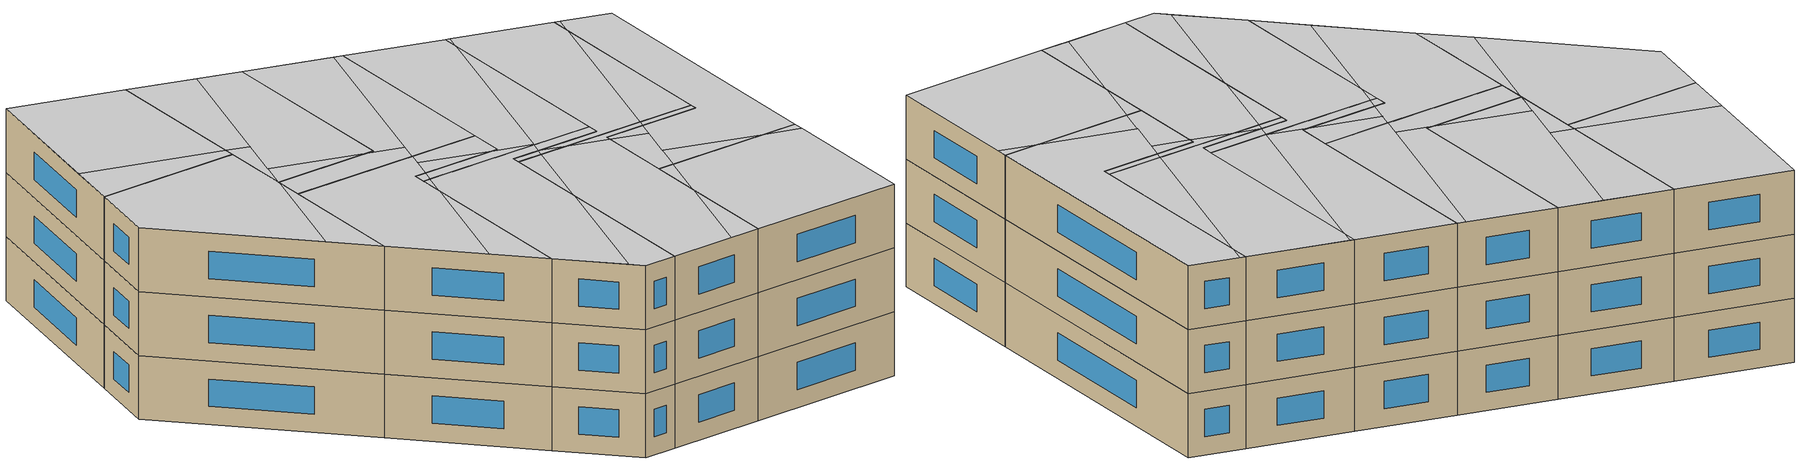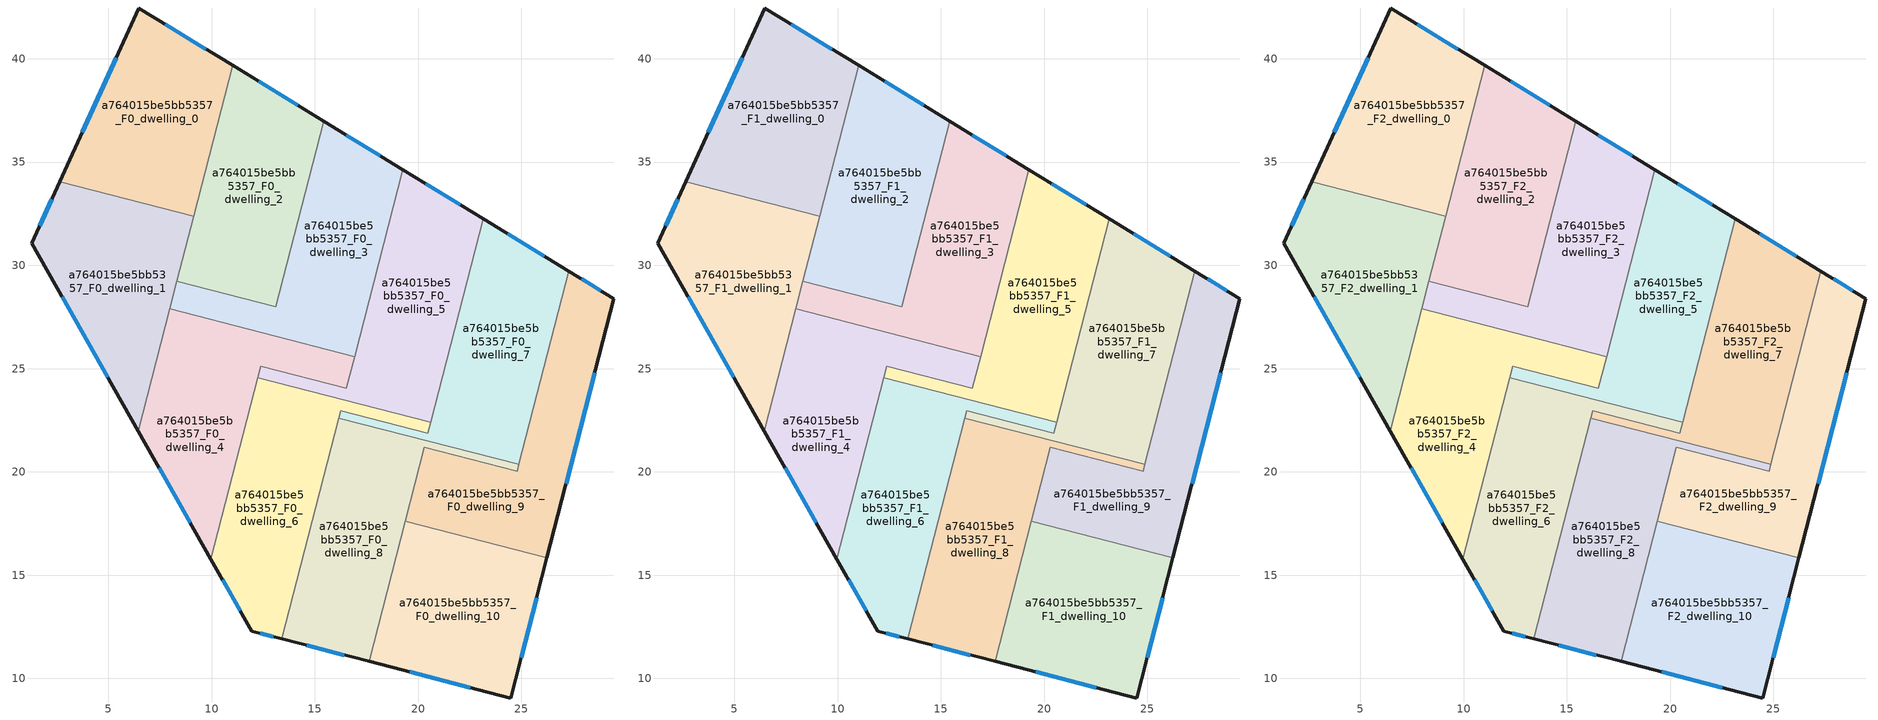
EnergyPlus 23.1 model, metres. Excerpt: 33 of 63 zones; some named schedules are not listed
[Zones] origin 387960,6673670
a764015be5bb5357_F0_dwelling_0
 floor ground (EU_floor_Construction): 11.01,39.68 9.13,32.37 2.64,34.04 6.47,42.46 z0
 wall outside (EU_wall_Construction): 11.01,39.68 6.47,42.46 2.64,34.04 z0:3
 wall to a764015be5bb5357_F0_dwelling_1 (EU_wall_Construction): 2.64,34.04 9.13,32.37 z0:3
 wall to a764015be5bb5357_F0_dwelling_2 (EU_wall_Construction): 9.13,32.37 11.01,39.68 z0:3
 window (EU_Window_Construction): 5.37,40.06 3.73,36.45 / 9.71,40.47 7.77,41.67 z0.86:2.14
a764015be5bb5357_F0_dwelling_1
 floor ground (EU_floor_Construction): 9.13,32.37 6.45,21.98 1.29,31.08 2.64,34.04 z0
 wall outside (EU_wall_Construction): 2.64,34.04 1.29,31.08 6.45,21.98 z0:3
 wall to a764015be5bb5357_F0_dwelling_4 (EU_wall_Construction): 6.45,21.98 7.97,27.89 z0:3
 wall to a764015be5bb5357_F0_dwelling_3 (EU_wall_Construction): 7.97,27.89 8.32,29.22 z0:3
 wall to a764015be5bb5357_F0_dwelling_2 (EU_wall_Construction): 8.32,29.22 9.13,32.37 z0:3
 window (EU_Window_Construction): 2.25,33.2 1.68,31.93 / 2.77,28.48 4.98,24.58 z0.86:2.14
a764015be5bb5357_F0_dwelling_10
 floor ground (EU_floor_Construction): 26.23,15.85 24.48,9.05 17.62,10.82 19.37,17.62 z0
 wall outside (EU_wall_Construction): 17.62,10.82 24.48,9.05 26.23,15.85 z0:3
 wall to a764015be5bb5357_F0_dwelling_9 (EU_wall_Construction): 26.23,15.85 19.37,17.62 z0:3
 wall to a764015be5bb5357_F0_dwelling_8 (EU_wall_Construction): 19.37,17.62 17.62,10.82 z0:3
 window (EU_Window_Construction): 24.98,11 25.73,13.91 / 19.58,10.32 22.52,9.56 z0.86:2.14
a764015be5bb5357_F0_dwelling_2
 floor ground (EU_floor_Construction): 15.43,36.98 13.11,27.99 8.32,29.22 11.01,39.68 z0
 wall outside (EU_wall_Construction): 15.43,36.98 11.01,39.68 z0:3
 wall to a764015be5bb5357_F0_dwelling_3 (EU_wall_Construction): 8.32,29.22 13.11,27.99 15.43,36.98 z0:3
 window (EU_Window_Construction): 14.17,37.75 12.27,38.91 z0.86:2.14
a764015be5bb5357_F0_dwelling_3
 floor ground (EU_floor_Construction): 19.26,34.64 16.92,25.58 7.97,27.89 8.32,29.22 13.11,27.99 15.43,36.98 z0
 wall outside (EU_wall_Construction): 19.26,34.64 15.43,36.98 z0:3
 wall to a764015be5bb5357_F0_dwelling_4 (EU_wall_Construction): 7.97,27.89 16.92,25.58 z0:3
 wall to a764015be5bb5357_F0_dwelling_5 (EU_wall_Construction): 16.92,25.58 19.26,34.64 z0:3
 window (EU_Window_Construction): 18.16,35.31 16.52,36.31 z0.86:2.14
a764015be5bb5357_F0_dwelling_4
 floor ground (EU_floor_Construction): 16.92,25.58 16.52,24.05 12.37,25.12 9.96,15.78 6.45,21.98 7.97,27.89 z0
 wall outside (EU_wall_Construction): 6.45,21.98 9.96,15.78 z0:3
 wall to a764015be5bb5357_F0_dwelling_5 (EU_wall_Construction): 12.23,24.57 12.37,25.12 16.52,24.05 16.92,25.58 z0:3
 wall to a764015be5bb5357_F0_dwelling_6 (EU_wall_Construction): 9.96,15.78 12.23,24.56 z0:3
 window (EU_Window_Construction): 7.45,20.21 8.96,17.55 z0.86:2.14
a764015be5bb5357_F0_dwelling_5
 floor ground (EU_floor_Construction): 23.15,32.26 20.61,22.41 12.23,24.57 12.37,25.12 16.52,24.05 19.26,34.64 z0
 wall outside (EU_wall_Construction): 23.15,32.26 19.26,34.64 z0:3
 wall to a764015be5bb5357_F0_dwelling_6 (EU_wall_Construction): 12.23,24.57 20.61,22.41 z0:3
 wall to a764015be5bb5357_F0_dwelling_7 (EU_wall_Construction): 20.61,22.41 23.15,32.26 z0:3
 window (EU_Window_Construction): 22.03,32.94 20.37,33.96 z0.86:2.14
a764015be5bb5357_F0_dwelling_6
 floor ground (EU_floor_Construction): 20.61,22.41 20.47,21.86 16.24,22.95 16.15,22.61 13.4,11.91 11.94,12.29 9.96,15.78 12.23,24.57 z0
 wall outside (EU_wall_Construction): 9.96,15.78 11.94,12.29 13.4,11.91 z0:3
 wall to a764015be5bb5357_F0_dwelling_7 (EU_wall_Construction): 16.15,22.61 16.24,22.95 20.47,21.86 20.61,22.4 z0:3
 wall to a764015be5bb5357_F0_dwelling_8 (EU_wall_Construction): 13.4,11.91 16.15,22.61 z0:3
 window (EU_Window_Construction): 12.36,12.18 12.98,12.02 / 10.53,14.78 11.38,13.28 z0.86:2.14
a764015be5bb5357_F0_dwelling_7
 floor ground (EU_floor_Construction): 27.29,29.72 24.87,20.36 16.15,22.61 16.24,22.95 20.47,21.86 23.15,32.26 z0
 wall outside (EU_wall_Construction): 27.29,29.72 23.15,32.26 z0:3
 wall to a764015be5bb5357_F0_dwelling_8 (EU_wall_Construction): 16.15,22.61 24.87,20.36 z0:3
 wall to a764015be5bb5357_F0_dwelling_9 (EU_wall_Construction): 24.87,20.36 27.29,29.72 z0:3
 window (EU_Window_Construction): 26.1,30.45 24.33,31.53 z0.86:2.14
a764015be5bb5357_F0_dwelling_8
 floor ground (EU_floor_Construction): 24.87,20.36 24.79,20.04 20.29,21.2 17.62,10.82 13.4,11.91 16.15,22.61 z0
 wall outside (EU_wall_Construction): 13.4,11.91 17.62,10.82 z0:3
 wall to a764015be5bb5357_F0_dwelling_9 (EU_wall_Construction): 19.37,17.62 20.29,21.2 24.79,20.04 24.87,20.36 z0:3
 window (EU_Window_Construction): 14.6,11.6 16.41,11.13 z0.86:2.14
a764015be5bb5357_F0_dwelling_9
 floor ground (EU_floor_Construction): 29.47,28.39 26.23,15.85 19.37,17.62 20.29,21.2 24.79,20.04 27.29,29.72 z0
 wall outside (EU_wall_Construction): 26.23,15.85 29.47,28.39 27.29,29.72 z0:3
 window (EU_Window_Construction): 28.84,28.77 27.91,29.34 / 27.16,19.43 28.54,24.81 z0.86:2.14
a764015be5bb5357_F1_dwelling_0
 floor to a764015be5bb5357_F0_dwelling_0 (EU_floor_Construction): 11.01,39.68 9.13,32.37 2.64,34.04 6.47,42.46 z3
 wall outside (EU_wall_Construction): 11.01,39.68 6.47,42.46 2.64,34.04 z3:6
 wall to a764015be5bb5357_F1_dwelling_1 (EU_wall_Construction): 2.64,34.04 9.13,32.37 z3:6
 wall to a764015be5bb5357_F1_dwelling_2 (EU_wall_Construction): 9.13,32.37 11.01,39.68 z3:6
 window (EU_Window_Construction): 5.37,40.06 3.73,36.45 / 9.71,40.47 7.77,41.67 z3.86:5.14
a764015be5bb5357_F1_dwelling_1
 floor to a764015be5bb5357_F0_dwelling_1 (EU_floor_Construction): 9.13,32.37 6.45,21.98 1.29,31.08 2.64,34.04 z3
 wall outside (EU_wall_Construction): 2.64,34.04 1.29,31.08 6.45,21.98 z3:6
 wall to a764015be5bb5357_F1_dwelling_4 (EU_wall_Construction): 6.45,21.98 7.97,27.89 z3:6
 wall to a764015be5bb5357_F1_dwelling_3 (EU_wall_Construction): 7.97,27.89 8.32,29.22 z3:6
 wall to a764015be5bb5357_F1_dwelling_2 (EU_wall_Construction): 8.32,29.22 9.13,32.37 z3:6
 window (EU_Window_Construction): 2.25,33.2 1.68,31.93 / 2.77,28.48 4.98,24.58 z3.86:5.14
a764015be5bb5357_F1_dwelling_10
 floor to a764015be5bb5357_F0_dwelling_10 (EU_floor_Construction): 26.23,15.85 24.48,9.05 17.62,10.82 19.37,17.62 z3
 wall outside (EU_wall_Construction): 17.62,10.82 24.48,9.05 26.23,15.85 z3:6
 wall to a764015be5bb5357_F1_dwelling_9 (EU_wall_Construction): 26.23,15.85 19.37,17.62 z3:6
 wall to a764015be5bb5357_F1_dwelling_8 (EU_wall_Construction): 19.37,17.62 17.62,10.82 z3:6
 window (EU_Window_Construction): 24.98,11 25.73,13.91 / 19.58,10.32 22.52,9.56 z3.86:5.14
a764015be5bb5357_F1_dwelling_2
 floor to a764015be5bb5357_F0_dwelling_2 (EU_floor_Construction): 15.43,36.98 13.11,27.99 8.32,29.22 11.01,39.68 z3
 wall outside (EU_wall_Construction): 15.43,36.98 11.01,39.68 z3:6
 wall to a764015be5bb5357_F1_dwelling_3 (EU_wall_Construction): 8.32,29.22 13.11,27.99 15.43,36.98 z3:6
 window (EU_Window_Construction): 14.17,37.75 12.27,38.91 z3.86:5.14
a764015be5bb5357_F1_dwelling_3
 floor to a764015be5bb5357_F0_dwelling_3 (EU_floor_Construction): 19.26,34.64 16.92,25.58 7.97,27.89 8.32,29.22 13.11,27.99 15.43,36.98 z3
 wall outside (EU_wall_Construction): 19.26,34.64 15.43,36.98 z3:6
 wall to a764015be5bb5357_F1_dwelling_4 (EU_wall_Construction): 7.97,27.89 16.92,25.58 z3:6
 wall to a764015be5bb5357_F1_dwelling_5 (EU_wall_Construction): 16.92,25.58 19.26,34.64 z3:6
 window (EU_Window_Construction): 18.16,35.31 16.52,36.31 z3.86:5.14
a764015be5bb5357_F1_dwelling_4
 floor to a764015be5bb5357_F0_dwelling_4 (EU_floor_Construction): 16.92,25.58 16.52,24.05 12.37,25.12 9.96,15.78 6.45,21.98 7.97,27.89 z3
 wall outside (EU_wall_Construction): 6.45,21.98 9.96,15.78 z3:6
 wall to a764015be5bb5357_F1_dwelling_5 (EU_wall_Construction): 12.23,24.57 12.37,25.12 16.52,24.05 16.92,25.58 z3:6
 wall to a764015be5bb5357_F1_dwelling_6 (EU_wall_Construction): 9.96,15.78 12.23,24.56 z3:6
 window (EU_Window_Construction): 7.45,20.21 8.96,17.55 z3.86:5.14
a764015be5bb5357_F1_dwelling_5
 floor to a764015be5bb5357_F0_dwelling_5 (EU_floor_Construction): 23.15,32.26 20.61,22.41 12.23,24.57 12.37,25.12 16.52,24.05 19.26,34.64 z3
 wall outside (EU_wall_Construction): 23.15,32.26 19.26,34.64 z3:6
 wall to a764015be5bb5357_F1_dwelling_6 (EU_wall_Construction): 12.23,24.57 20.61,22.41 z3:6
 wall to a764015be5bb5357_F1_dwelling_7 (EU_wall_Construction): 20.61,22.41 23.15,32.26 z3:6
 window (EU_Window_Construction): 22.03,32.94 20.37,33.96 z3.86:5.14
a764015be5bb5357_F1_dwelling_6
 floor to a764015be5bb5357_F0_dwelling_6 (EU_floor_Construction): 20.61,22.41 20.47,21.86 16.24,22.95 16.15,22.61 13.4,11.91 11.94,12.29 9.96,15.78 12.23,24.57 z3
 wall outside (EU_wall_Construction): 9.96,15.78 11.94,12.29 13.4,11.91 z3:6
 wall to a764015be5bb5357_F1_dwelling_7 (EU_wall_Construction): 16.15,22.61 16.24,22.95 20.47,21.86 20.61,22.4 z3:6
 wall to a764015be5bb5357_F1_dwelling_8 (EU_wall_Construction): 13.4,11.91 16.15,22.61 z3:6
 window (EU_Window_Construction): 12.36,12.18 12.98,12.02 / 10.53,14.78 11.38,13.28 z3.86:5.14
a764015be5bb5357_F1_dwelling_7
 floor to a764015be5bb5357_F0_dwelling_7 (EU_floor_Construction): 27.29,29.72 24.87,20.36 16.15,22.61 16.24,22.95 20.47,21.86 23.15,32.26 z3
 wall outside (EU_wall_Construction): 27.29,29.72 23.15,32.26 z3:6
 wall to a764015be5bb5357_F1_dwelling_8 (EU_wall_Construction): 16.15,22.61 24.87,20.36 z3:6
 wall to a764015be5bb5357_F1_dwelling_9 (EU_wall_Construction): 24.87,20.36 27.29,29.72 z3:6
 window (EU_Window_Construction): 26.1,30.45 24.33,31.53 z3.86:5.14
a764015be5bb5357_F1_dwelling_8
 floor to a764015be5bb5357_F0_dwelling_8 (EU_floor_Construction): 24.87,20.36 24.79,20.04 20.29,21.2 17.62,10.82 13.4,11.91 16.15,22.61 z3
 wall outside (EU_wall_Construction): 13.4,11.91 17.62,10.82 z3:6
 wall to a764015be5bb5357_F1_dwelling_9 (EU_wall_Construction): 19.37,17.62 20.29,21.2 24.79,20.04 24.87,20.36 z3:6
 window (EU_Window_Construction): 14.6,11.6 16.41,11.13 z3.86:5.14
a764015be5bb5357_F1_dwelling_9
 floor to a764015be5bb5357_F0_dwelling_9 (EU_floor_Construction): 29.47,28.39 26.23,15.85 19.37,17.62 20.29,21.2 24.79,20.04 27.29,29.72 z3
 wall outside (EU_wall_Construction): 26.23,15.85 29.47,28.39 27.29,29.72 z3:6
 window (EU_Window_Construction): 28.84,28.77 27.91,29.34 / 27.16,19.43 28.54,24.81 z3.86:5.14
a764015be5bb5357_F2_dwelling_0
 floor to a764015be5bb5357_F1_dwelling_0 (EU_floor_Construction): 11.01,39.68 9.13,32.37 2.64,34.04 6.47,42.46 z6
 wall outside (EU_wall_Construction): 11.01,39.68 6.47,42.46 2.64,34.04 z6:9
 wall to a764015be5bb5357_F2_dwelling_1 (EU_wall_Construction): 2.64,34.04 9.13,32.37 z6:9
 wall to a764015be5bb5357_F2_dwelling_2 (EU_wall_Construction): 9.13,32.37 11.01,39.68 z6:9
 window (EU_Window_Construction): 5.37,40.06 3.73,36.45 / 9.71,40.47 7.77,41.67 z6.86:8.14
 ceiling to a764015be5bb5357_F3_dwelling_9 (EU_floor_Construction): 9.24,32.82 11.01,39.68 6.47,42.46 3.64,36.25 z9
 ceiling to a764015be5bb5357_F3_dwelling_8 (EU_floor_Construction): 9.13,32.37 9.24,32.82 3.64,36.25 2.64,34.04 z9
a764015be5bb5357_F2_dwelling_1
 floor to a764015be5bb5357_F1_dwelling_1 (EU_floor_Construction): 9.13,32.37 6.45,21.98 1.29,31.08 2.64,34.04 z6
 wall outside (EU_wall_Construction): 2.64,34.04 1.29,31.08 6.45,21.98 z6:9
 wall to a764015be5bb5357_F2_dwelling_4 (EU_wall_Construction): 6.45,21.98 7.97,27.89 z6:9
 wall to a764015be5bb5357_F2_dwelling_3 (EU_wall_Construction): 7.97,27.89 8.32,29.22 z6:9
 wall to a764015be5bb5357_F2_dwelling_2 (EU_wall_Construction): 8.32,29.22 9.13,32.37 z6:9
 window (EU_Window_Construction): 2.25,33.2 1.68,31.93 / 2.77,28.48 4.98,24.58 z6.86:8.14
 ceiling to a764015be5bb5357_F3_dwelling_8 (EU_floor_Construction): 5.22,24.15 8.31,29.19 9.13,32.37 2.64,34.04 1.29,31.08 z9
 ceiling to a764015be5bb5357_F3_dwelling_6 (EU_floor_Construction): 6.45,21.98 8.31,29.19 5.22,24.15 z9
a764015be5bb5357_F2_dwelling_10
 floor to a764015be5bb5357_F1_dwelling_10 (EU_floor_Construction): 26.23,15.85 24.48,9.05 17.62,10.82 19.37,17.62 z6
 wall outside (EU_wall_Construction): 17.62,10.82 24.48,9.05 26.23,15.85 z6:9
 wall to a764015be5bb5357_F2_dwelling_9 (EU_wall_Construction): 26.23,15.85 19.37,17.62 z6:9
 wall to a764015be5bb5357_F2_dwelling_8 (EU_wall_Construction): 19.37,17.62 17.62,10.82 z6:9
 window (EU_Window_Construction): 24.98,11 25.73,13.91 / 19.58,10.32 22.52,9.56 z6.86:8.14
 ceiling to a764015be5bb5357_F3_dwelling_0 (EU_floor_Construction): 24.48,9.05 26.11,15.36 24.63,16.26 20.09,17.43 18.77,15.27 17.62,10.82 z9
 ceiling to a764015be5bb5357_F3_dwelling_1 (EU_floor_Construction): 26.11,15.36 26.23,15.85 24.63,16.26 z9
 ceiling to a764015be5bb5357_F3_dwelling_2 (EU_floor_Construction): 18.77,15.27 20.09,17.43 19.37,17.62 z9
a764015be5bb5357_F2_dwelling_2
 floor to a764015be5bb5357_F1_dwelling_2 (EU_floor_Construction): 15.43,36.98 13.11,27.99 8.32,29.22 11.01,39.68 z6
 wall outside (EU_wall_Construction): 15.43,36.98 11.01,39.68 z6:9
 wall to a764015be5bb5357_F2_dwelling_3 (EU_wall_Construction): 8.32,29.22 13.11,27.99 15.43,36.98 z6:9
 window (EU_Window_Construction): 14.17,37.75 12.27,38.91 z6.86:8.14
 ceiling adiabatic (EU_roof_Construction): 13.11,27.99 15.43,36.98 13.71,38.03 9.03,30.37 12.78,28.07 z9; 10.18,32.25 13.71,38.03 11.01,39.68 9.24,32.82 z9
 ceiling to a764015be5bb5357_F3_dwelling_8 (EU_floor_Construction): 9.03,30.37 10.18,32.25 9.24,32.82 8.32,29.22 z9
 ceiling to a764015be5bb5357_F3_dwelling_6 (EU_floor_Construction): 12.78,28.07 9.03,30.37 8.32,29.22 z9
a764015be5bb5357_F2_dwelling_3
 floor to a764015be5bb5357_F1_dwelling_3 (EU_floor_Construction): 19.26,34.64 16.92,25.58 7.97,27.89 8.32,29.22 13.11,27.99 15.43,36.98 z6
 wall outside (EU_wall_Construction): 19.26,34.64 15.43,36.98 z6:9
 wall to a764015be5bb5357_F2_dwelling_4 (EU_wall_Construction): 7.97,27.89 16.92,25.58 z6:9
 wall to a764015be5bb5357_F2_dwelling_5 (EU_wall_Construction): 16.92,25.58 19.26,34.64 z6:9
 window (EU_Window_Construction): 18.16,35.31 16.52,36.31 z6.86:8.14
 ceiling to a764015be5bb5357_F3_dwelling_5 (EU_floor_Construction): 16.92,25.58 19.26,34.64 18.91,34.85 13.74,26.4 z9
 ceiling adiabatic (EU_roof_Construction): 14.22,27.19 18.91,34.85 15.43,36.98 13.11,27.99 12.78,28.07 z9
 ceiling to a764015be5bb5357_F3_dwelling_6 (EU_floor_Construction): 13.74,26.4 14.22,27.19 12.78,28.07 8.32,29.22 8.31,29.2 7.97,27.89 z9
a764015be5bb5357_F2_dwelling_4
 floor to a764015be5bb5357_F1_dwelling_4 (EU_floor_Construction): 16.92,25.58 16.52,24.05 12.37,25.12 9.96,15.78 6.45,21.98 7.97,27.89 z6
 wall outside (EU_wall_Construction): 6.45,21.98 9.96,15.78 z6:9
 wall to a764015be5bb5357_F2_dwelling_5 (EU_wall_Construction): 12.23,24.57 12.37,25.12 16.52,24.05 16.92,25.58 z6:9
 wall to a764015be5bb5357_F2_dwelling_6 (EU_wall_Construction): 9.96,15.78 12.23,24.56 z6:9
 window (EU_Window_Construction): 7.45,20.21 8.96,17.55 z6.86:8.14
 ceiling to a764015be5bb5357_F3_dwelling_6 (EU_floor_Construction): 8.65,18.09 11.95,23.47 12.37,25.12 12.88,24.99 13.74,26.4 7.97,27.89 6.45,21.98 z9
 ceiling to a764015be5bb5357_F3_dwelling_4 (EU_floor_Construction): 16.24,24.12 13.41,25.85 12.88,24.99 z9; 9.96,15.78 11.94,23.47 8.65,18.09 z9
 ceiling to a764015be5bb5357_F3_dwelling_5 (EU_floor_Construction): 16.52,24.05 16.92,25.58 13.74,26.4 13.41,25.85 16.24,24.12 z9
a764015be5bb5357_F2_dwelling_5
 floor to a764015be5bb5357_F1_dwelling_5 (EU_floor_Construction): 23.15,32.26 20.61,22.41 12.23,24.57 12.37,25.12 16.52,24.05 19.26,34.64 z6
 wall outside (EU_wall_Construction): 23.15,32.26 19.26,34.64 z6:9
 wall to a764015be5bb5357_F2_dwelling_6 (EU_wall_Construction): 12.23,24.57 20.61,22.41 z6:9
 wall to a764015be5bb5357_F2_dwelling_7 (EU_wall_Construction): 20.61,22.41 23.15,32.26 z6:9
 window (EU_Window_Construction): 22.03,32.94 20.37,33.96 z6.86:8.14
 ceiling to a764015be5bb5357_F3_dwelling_5 (EU_floor_Construction): 17.83,23.15 22.96,31.53 23.15,32.26 19.26,34.64 16.52,24.05 16.24,24.12 z9
 ceiling to a764015be5bb5357_F3_dwelling_3 (EU_floor_Construction): 20.61,22.41 22.96,31.53 17.82,23.12 z9
 ceiling to a764015be5bb5357_F3_dwelling_6 (EU_floor_Construction): 12.56,24.48 12.88,24.99 12.37,25.12 12.23,24.56 z9
 ceiling to a764015be5bb5357_F3_dwelling_4 (EU_floor_Construction): 17.82,23.12 17.83,23.15 16.24,24.12 12.88,24.99 12.56,24.48 z9
a764015be5bb5357_F2_dwelling_6
 floor to a764015be5bb5357_F1_dwelling_6 (EU_floor_Construction): 20.61,22.41 20.47,21.86 16.24,22.95 16.15,22.61 13.4,11.91 11.94,12.29 9.96,15.78 12.23,24.57 z6
 wall outside (EU_wall_Construction): 9.96,15.78 11.94,12.29 13.4,11.91 z6:9
 wall to a764015be5bb5357_F2_dwelling_7 (EU_wall_Construction): 16.15,22.61 16.24,22.95 20.47,21.86 20.61,22.4 z6:9
 wall to a764015be5bb5357_F2_dwelling_8 (EU_wall_Construction): 13.4,11.91 16.15,22.61 z6:9
 window (EU_Window_Construction): 12.36,12.18 12.98,12.02 / 10.53,14.78 11.38,13.28 z6.86:8.14
 ceiling to a764015be5bb5357_F3_dwelling_4 (EU_floor_Construction): 11.58,12.93 15.17,18.8 16.15,22.61 16.24,22.95 17.51,22.62 17.82,23.12 12.56,24.48 11.94,23.47 9.96,15.78 z9
 ceiling to a764015be5bb5357_F3_dwelling_2 (EU_floor_Construction): 13.4,11.91 15.17,18.8 11.58,12.93 11.94,12.29 z9
 ceiling to a764015be5bb5357_F3_dwelling_3 (EU_floor_Construction): 20.47,21.86 20.61,22.41 17.82,23.12 17.52,22.63 17.55,22.62 z9
 ceiling to a764015be5bb5357_F3_dwelling_6 (EU_floor_Construction): 11.94,23.47 12.56,24.48 12.23,24.56 z9
a764015be5bb5357_F2_dwelling_7
 floor to a764015be5bb5357_F1_dwelling_7 (EU_floor_Construction): 27.29,29.72 24.87,20.36 16.15,22.61 16.24,22.95 20.47,21.86 23.15,32.26 z6
 wall outside (EU_wall_Construction): 27.29,29.72 23.15,32.26 z6:9
 wall to a764015be5bb5357_F2_dwelling_8 (EU_wall_Construction): 16.15,22.61 24.87,20.36 z6:9
 wall to a764015be5bb5357_F2_dwelling_9 (EU_wall_Construction): 24.87,20.36 27.29,29.72 z6:9
 window (EU_Window_Construction): 26.1,30.45 24.33,31.53 z6.86:8.14
 ceiling to a764015be5bb5357_F3_dwelling_3 (EU_floor_Construction): 22.29,21.03 27.05,28.81 27.29,29.72 23.33,32.14 22.96,31.53 20.47,21.86 17.55,22.62 18.58,21.98 z9
 ceiling to a764015be5bb5357_F3_dwelling_1 (EU_floor_Construction): 24.87,20.36 27.05,28.81 22.29,21.03 z9
 ceiling to a764015be5bb5357_F3_dwelling_2 (EU_floor_Construction): 18.58,21.98 17.55,22.62 17.51,22.62 17.32,22.31 z9
 ceiling to a764015be5bb5357_F3_dwelling_5 (EU_floor_Construction): 22.96,31.53 23.33,32.14 23.15,32.26 z9
 ceiling to a764015be5bb5357_F3_dwelling_4 (EU_floor_Construction): 17.32,22.31 17.51,22.62 16.24,22.95 16.15,22.61 z9
a764015be5bb5357_F2_dwelling_8
 floor to a764015be5bb5357_F1_dwelling_8 (EU_floor_Construction): 24.87,20.36 24.79,20.04 20.29,21.2 17.62,10.82 13.4,11.91 16.15,22.61 z6
 wall outside (EU_wall_Construction): 13.4,11.91 17.62,10.82 z6:9
 wall to a764015be5bb5357_F2_dwelling_9 (EU_wall_Construction): 19.37,17.62 20.29,21.2 24.79,20.04 24.87,20.36 z6:9
 window (EU_Window_Construction): 14.6,11.6 16.41,11.13 z6.86:8.14
 ceiling to a764015be5bb5357_F3_dwelling_2 (EU_floor_Construction): 16.26,11.17 18.77,15.27 20.24,20.97 18.58,21.98 17.32,22.31 15.17,18.8 13.4,11.91 z9
 ceiling to a764015be5bb5357_F3_dwelling_0 (EU_floor_Construction): 17.62,10.82 18.77,15.27 16.26,11.17 z9
 ceiling to a764015be5bb5357_F3_dwelling_4 (EU_floor_Construction): 15.17,18.8 17.32,22.31 16.15,22.61 z9
 ceiling to a764015be5bb5357_F3_dwelling_3 (EU_floor_Construction): 22.11,20.73 22.29,21.03 18.58,21.98 20.24,20.97 20.29,21.2 z9
 ceiling to a764015be5bb5357_F3_dwelling_1 (EU_floor_Construction): 24.79,20.04 24.87,20.36 22.29,21.03 22.11,20.73 z9
a764015be5bb5357_F2_dwelling_9
 floor to a764015be5bb5357_F1_dwelling_9 (EU_floor_Construction): 29.47,28.39 26.23,15.85 19.37,17.62 20.29,21.2 24.79,20.04 27.29,29.72 z6
 wall outside (EU_wall_Construction): 26.23,15.85 29.47,28.39 27.29,29.72 z6:9
 window (EU_Window_Construction): 28.84,28.77 27.91,29.34 / 27.16,19.43 28.54,24.81 z6.86:8.14
 ceiling to a764015be5bb5357_F3_dwelling_1 (EU_floor_Construction): 26.23,15.85 29.47,28.39 27.52,29.58 27.05,28.81 24.79,20.04 22.11,20.73 20.8,18.6 24.63,16.26 z9
 ceiling to a764015be5bb5357_F3_dwelling_3 (EU_floor_Construction): 21.7,20.07 22.11,20.73 20.29,21.2 20.24,20.97 z9; 27.05,28.81 27.52,29.58 27.29,29.72 z9
 ceiling to a764015be5bb5357_F3_dwelling_2 (EU_floor_Construction): 20.09,17.43 21.7,20.07 20.24,20.97 19.37,17.62 z9
 ceiling to a764015be5bb5357_F3_dwelling_0 (EU_floor_Construction): 24.63,16.26 20.8,18.6 20.09,17.43 z9
[Building]
EU S2 Campaign: North Axis=0; Terrain=City; Solar Distribution=FullExterior
[Site:Location]
Helsinki-Vantaa.AP: Latitude=60.317; Longitude=24.963; Time Zone=2; Elevation=54.6
[SizingPeriod:WeatherFileDays]
AnnualSizingPeriod: Begin Month=1; Begin Day of Month=1; End Month=12; End Day of Month=31; Day of Week for Start Day=Monday; Use Weather File Daylight Saving Period=No; Use Weather File Rain and Snow Indicators=No
[MATERIAL]
EU_InternalMass_Material: Roughness=MediumRough; Thickness=0.1; Conductivity=1; Density=1800; Specific Heat=900; Thermal Absorptance=0.9; Solar Absorptance=0.7; Visible Absorptance=0.7
[MATERIAL:NOMASS] Roughness=MediumRough; Thermal Absorptance=0.9; Solar Absorptance=0.7; Visible Absorptance=0.7
Name | Thermal Resistance
EU_wall_NoMass | 5.91765
EU_roof_NoMass | 11.1778
EU_floor_NoMass | 6.2875
[WINDOWMATERIAL:SIMPLEGLAZINGSYSTEM]
EU_Window_SimpleGlazing: UFactor=0.994035; Solar Heat Gain Coefficient=0.7; Visible Transmittance=0.7
[CONSTRUCTION]
EU_wall_Construction: EU_wall_NoMass
EU_roof_Construction: EU_roof_NoMass
EU_floor_Construction: EU_floor_NoMass
EU_Window_Construction: EU_Window_SimpleGlazing
EU_InternalMass_Construction: EU_InternalMass_Material
[ZONE] Type=1; Multiplier=1; Ceiling Height=autocalculate; Floor Area=autocalculate; Part of Total Floor Area=Yes
Name | Volume
a764015be5bb5357_F0_dwelling_0; a764015be5bb5357_F1_dwelling_0; a764015be5bb5357_F2_dwelling_0 | 149.2
a764015be5bb5357_F0_dwelling_1; a764015be5bb5357_F1_dwelling_1; a764015be5bb5357_F2_dwelling_1; a764015be5bb5357_F0_dwelling_10; a764015be5bb5357_F1_dwelling_10; a764015be5bb5357_F2_dwelling_10 | 149.194
a764015be5bb5357_F0_dwelling_2; a764015be5bb5357_F1_dwelling_2; a764015be5bb5357_F2_dwelling_2; a764015be5bb5357_F0_dwelling_3; a764015be5bb5357_F1_dwelling_3; a764015be5bb5357_F2_dwelling_3 | 149.18
a764015be5bb5357_F0_dwelling_4; a764015be5bb5357_F1_dwelling_4; a764015be5bb5357_F2_dwelling_4 | 149.17
a764015be5bb5357_F0_dwelling_5; a764015be5bb5357_F1_dwelling_5; a764015be5bb5357_F2_dwelling_5 | 149.205
a764015be5bb5357_F0_dwelling_6; a764015be5bb5357_F1_dwelling_6; a764015be5bb5357_F2_dwelling_6 | 149.187
a764015be5bb5357_F0_dwelling_7; a764015be5bb5357_F1_dwelling_7; a764015be5bb5357_F2_dwelling_7 | 149.206
a764015be5bb5357_F0_dwelling_8; a764015be5bb5357_F1_dwelling_8; a764015be5bb5357_F2_dwelling_8 | 149.186
a764015be5bb5357_F0_dwelling_9; a764015be5bb5357_F1_dwelling_9; a764015be5bb5357_F2_dwelling_9 | 149.202
[INTERNALMASS] Construction=EU_InternalMass_Construction
Name | Zone or ZoneList | Surface Area
a764015be5bb5357_F0_dwelling_0_EU_InternalMass | a764015be5bb5357_F0_dwelling_0 | 49.7334
a764015be5bb5357_F0_dwelling_1_EU_InternalMass | a764015be5bb5357_F0_dwelling_1 | 49.7304
a764015be5bb5357_F0_dwelling_2_EU_InternalMass | a764015be5bb5357_F0_dwelling_2 | 49.7255
a764015be5bb5357_F0_dwelling_3_EU_InternalMass | a764015be5bb5357_F0_dwelling_3 | 49.7268
a764015be5bb5357_F0_dwelling_4_EU_InternalMass | a764015be5bb5357_F0_dwelling_4 | 49.7236
a764015be5bb5357_F0_dwelling_5_EU_InternalMass | a764015be5bb5357_F0_dwelling_5 | 49.7354
a764015be5bb5357_F0_dwelling_6_EU_InternalMass | a764015be5bb5357_F0_dwelling_6 | 49.7295
a764015be5bb5357_F0_dwelling_7_EU_InternalMass | a764015be5bb5357_F0_dwelling_7 | 49.7362
a764015be5bb5357_F0_dwelling_8_EU_InternalMass | a764015be5bb5357_F0_dwelling_8 | 49.7286
a764015be5bb5357_F0_dwelling_9_EU_InternalMass | a764015be5bb5357_F0_dwelling_9 | 49.7338
a764015be5bb5357_F0_dwelling_10_EU_InternalMass | a764015be5bb5357_F0_dwelling_10 | 49.7313
a764015be5bb5357_F1_dwelling_0_EU_InternalMass | a764015be5bb5357_F1_dwelling_0 | 49.7334
a764015be5bb5357_F1_dwelling_1_EU_InternalMass | a764015be5bb5357_F1_dwelling_1 | 49.7304
a764015be5bb5357_F1_dwelling_2_EU_InternalMass | a764015be5bb5357_F1_dwelling_2 | 49.7255
a764015be5bb5357_F1_dwelling_3_EU_InternalMass | a764015be5bb5357_F1_dwelling_3 | 49.7268
a764015be5bb5357_F1_dwelling_4_EU_InternalMass | a764015be5bb5357_F1_dwelling_4 | 49.7236
a764015be5bb5357_F1_dwelling_5_EU_InternalMass | a764015be5bb5357_F1_dwelling_5 | 49.7354
a764015be5bb5357_F1_dwelling_6_EU_InternalMass | a764015be5bb5357_F1_dwelling_6 | 49.7295
a764015be5bb5357_F1_dwelling_7_EU_InternalMass | a764015be5bb5357_F1_dwelling_7 | 49.7362
a764015be5bb5357_F1_dwelling_8_EU_InternalMass | a764015be5bb5357_F1_dwelling_8 | 49.7286
a764015be5bb5357_F1_dwelling_9_EU_InternalMass | a764015be5bb5357_F1_dwelling_9 | 49.7338
a764015be5bb5357_F1_dwelling_10_EU_InternalMass | a764015be5bb5357_F1_dwelling_10 | 49.7313
a764015be5bb5357_F2_dwelling_0_EU_InternalMass | a764015be5bb5357_F2_dwelling_0 | 49.7334
a764015be5bb5357_F2_dwelling_1_EU_InternalMass | a764015be5bb5357_F2_dwelling_1 | 49.7304
a764015be5bb5357_F2_dwelling_2_EU_InternalMass | a764015be5bb5357_F2_dwelling_2 | 49.7255
a764015be5bb5357_F2_dwelling_3_EU_InternalMass | a764015be5bb5357_F2_dwelling_3 | 49.7268
a764015be5bb5357_F2_dwelling_4_EU_InternalMass | a764015be5bb5357_F2_dwelling_4 | 49.7236
a764015be5bb5357_F2_dwelling_5_EU_InternalMass | a764015be5bb5357_F2_dwelling_5 | 49.7354
a764015be5bb5357_F2_dwelling_6_EU_InternalMass | a764015be5bb5357_F2_dwelling_6 | 49.7295
a764015be5bb5357_F2_dwelling_7_EU_InternalMass | a764015be5bb5357_F2_dwelling_7 | 49.7362
a764015be5bb5357_F2_dwelling_8_EU_InternalMass | a764015be5bb5357_F2_dwelling_8 | 49.7286
a764015be5bb5357_F2_dwelling_9_EU_InternalMass | a764015be5bb5357_F2_dwelling_9 | 49.7338
a764015be5bb5357_F2_dwelling_10_EU_InternalMass | a764015be5bb5357_F2_dwelling_10 | 49.7313
[OTHEREQUIPMENT] Fuel Type=Electricity; Design Level Calculation Method=Watts/Area; Power per Zone Floor Area=1; Fraction Latent=0; Fraction Radiant=0; Fraction Lost=0; Carbon Dioxide Generation Rate=0; EndUse Subcategory=EU_Step8_InternalGains
Name | Zone or ZoneList or Space or SpaceList | Schedule
EU_Step8_InternalGain_a764015be5bb5357_F0_dwelling_0_f000 | a764015be5bb5357_F0_dwelling_0 | EU_Step8_GainSchedule_a764015be5bb5357_F0_dwelling_0_f000
EU_Step8_InternalGain_a764015be5bb5357_F0_dwelling_1_f000 | a764015be5bb5357_F0_dwelling_1 | EU_Step8_GainSchedule_a764015be5bb5357_F0_dwelling_1_f000
EU_Step8_InternalGain_a764015be5bb5357_F0_dwelling_2_f000 | a764015be5bb5357_F0_dwelling_2 | EU_Step8_GainSchedule_a764015be5bb5357_F0_dwelling_2_f000
EU_Step8_InternalGain_a764015be5bb5357_F0_dwelling_3_f000 | a764015be5bb5357_F0_dwelling_3 | EU_Step8_GainSchedule_a764015be5bb5357_F0_dwelling_3_f000
EU_Step8_InternalGain_a764015be5bb5357_F0_dwelling_4_f000 | a764015be5bb5357_F0_dwelling_4 | EU_Step8_GainSchedule_a764015be5bb5357_F0_dwelling_4_f000
EU_Step8_InternalGain_a764015be5bb5357_F0_dwelling_5_f000 | a764015be5bb5357_F0_dwelling_5 | EU_Step8_GainSchedule_a764015be5bb5357_F0_dwelling_5_f000
EU_Step8_InternalGain_a764015be5bb5357_F0_dwelling_6_f000 | a764015be5bb5357_F0_dwelling_6 | EU_Step8_GainSchedule_a764015be5bb5357_F0_dwelling_6_f000
EU_Step8_InternalGain_a764015be5bb5357_F0_dwelling_7_f000 | a764015be5bb5357_F0_dwelling_7 | EU_Step8_GainSchedule_a764015be5bb5357_F0_dwelling_7_f000
EU_Step8_InternalGain_a764015be5bb5357_F0_dwelling_8_f000 | a764015be5bb5357_F0_dwelling_8 | EU_Step8_GainSchedule_a764015be5bb5357_F0_dwelling_8_f000
EU_Step8_InternalGain_a764015be5bb5357_F0_dwelling_9_f000 | a764015be5bb5357_F0_dwelling_9 | EU_Step8_GainSchedule_a764015be5bb5357_F0_dwelling_9_f000
EU_Step8_InternalGain_a764015be5bb5357_F0_dwelling_10_f000 | a764015be5bb5357_F0_dwelling_10 | EU_Step8_GainSchedule_a764015be5bb5357_F0_dwelling_10_f000
EU_Step8_InternalGain_a764015be5bb5357_F1_dwelling_0_f000 | a764015be5bb5357_F1_dwelling_0 | EU_Step8_GainSchedule_a764015be5bb5357_F1_dwelling_0_f000
EU_Step8_InternalGain_a764015be5bb5357_F1_dwelling_1_f000 | a764015be5bb5357_F1_dwelling_1 | EU_Step8_GainSchedule_a764015be5bb5357_F1_dwelling_1_f000
EU_Step8_InternalGain_a764015be5bb5357_F1_dwelling_2_f000 | a764015be5bb5357_F1_dwelling_2 | EU_Step8_GainSchedule_a764015be5bb5357_F1_dwelling_2_f000
EU_Step8_InternalGain_a764015be5bb5357_F1_dwelling_3_f000 | a764015be5bb5357_F1_dwelling_3 | EU_Step8_GainSchedule_a764015be5bb5357_F1_dwelling_3_f000
EU_Step8_InternalGain_a764015be5bb5357_F1_dwelling_4_f000 | a764015be5bb5357_F1_dwelling_4 | EU_Step8_GainSchedule_a764015be5bb5357_F1_dwelling_4_f000
EU_Step8_InternalGain_a764015be5bb5357_F1_dwelling_5_f000 | a764015be5bb5357_F1_dwelling_5 | EU_Step8_GainSchedule_a764015be5bb5357_F1_dwelling_5_f000
EU_Step8_InternalGain_a764015be5bb5357_F1_dwelling_6_f000 | a764015be5bb5357_F1_dwelling_6 | EU_Step8_GainSchedule_a764015be5bb5357_F1_dwelling_6_f000
EU_Step8_InternalGain_a764015be5bb5357_F1_dwelling_7_f000 | a764015be5bb5357_F1_dwelling_7 | EU_Step8_GainSchedule_a764015be5bb5357_F1_dwelling_7_f000
EU_Step8_InternalGain_a764015be5bb5357_F1_dwelling_8_f000 | a764015be5bb5357_F1_dwelling_8 | EU_Step8_GainSchedule_a764015be5bb5357_F1_dwelling_8_f000
EU_Step8_InternalGain_a764015be5bb5357_F1_dwelling_9_f000 | a764015be5bb5357_F1_dwelling_9 | EU_Step8_GainSchedule_a764015be5bb5357_F1_dwelling_9_f000
EU_Step8_InternalGain_a764015be5bb5357_F1_dwelling_10_f000 | a764015be5bb5357_F1_dwelling_10 | EU_Step8_GainSchedule_a764015be5bb5357_F1_dwelling_10_f000
EU_Step8_InternalGain_a764015be5bb5357_F2_dwelling_0_f000 | a764015be5bb5357_F2_dwelling_0 | EU_Step8_GainSchedule_a764015be5bb5357_F2_dwelling_0_f000
EU_Step8_InternalGain_a764015be5bb5357_F2_dwelling_1_f000 | a764015be5bb5357_F2_dwelling_1 | EU_Step8_GainSchedule_a764015be5bb5357_F2_dwelling_1_f000
EU_Step8_InternalGain_a764015be5bb5357_F2_dwelling_2_f000 | a764015be5bb5357_F2_dwelling_2 | EU_Step8_GainSchedule_a764015be5bb5357_F2_dwelling_2_f000
EU_Step8_InternalGain_a764015be5bb5357_F2_dwelling_3_f000 | a764015be5bb5357_F2_dwelling_3 | EU_Step8_GainSchedule_a764015be5bb5357_F2_dwelling_3_f000
EU_Step8_InternalGain_a764015be5bb5357_F2_dwelling_4_f000 | a764015be5bb5357_F2_dwelling_4 | EU_Step8_GainSchedule_a764015be5bb5357_F2_dwelling_4_f000
EU_Step8_InternalGain_a764015be5bb5357_F2_dwelling_5_f000 | a764015be5bb5357_F2_dwelling_5 | EU_Step8_GainSchedule_a764015be5bb5357_F2_dwelling_5_f000
EU_Step8_InternalGain_a764015be5bb5357_F2_dwelling_6_f000 | a764015be5bb5357_F2_dwelling_6 | EU_Step8_GainSchedule_a764015be5bb5357_F2_dwelling_6_f000
EU_Step8_InternalGain_a764015be5bb5357_F2_dwelling_7_f000 | a764015be5bb5357_F2_dwelling_7 | EU_Step8_GainSchedule_a764015be5bb5357_F2_dwelling_7_f000
EU_Step8_InternalGain_a764015be5bb5357_F2_dwelling_8_f000 | a764015be5bb5357_F2_dwelling_8 | EU_Step8_GainSchedule_a764015be5bb5357_F2_dwelling_8_f000
EU_Step8_InternalGain_a764015be5bb5357_F2_dwelling_9_f000 | a764015be5bb5357_F2_dwelling_9 | EU_Step8_GainSchedule_a764015be5bb5357_F2_dwelling_9_f000
EU_Step8_InternalGain_a764015be5bb5357_F2_dwelling_10_f000 | a764015be5bb5357_F2_dwelling_10 | EU_Step8_GainSchedule_a764015be5bb5357_F2_dwelling_10_f000
[ZONEVENTILATION:DESIGNFLOWRATE] Schedule=EU_AlwaysOn; Design Flow Rate Calculation Method=AirChanges/Hour; Air Changes per Hour=0.596421; Ventilation Type=Natural; Fan Pressure Rise=0; Fan Total Efficiency=1; Constant Term Coefficient=1; Temperature Term Coefficient=0; Velocity Term Coefficient=0; Velocity Squared Term Coefficient=0; Minimum Indoor Temperature=-100; Maximum Indoor Temperature=100; Delta Temperature=-100; Minimum Outdoor Temperature=-100; Maximum Outdoor Temperature=100; Maximum Wind Speed=40
Name | Zone or ZoneList or Space or SpaceList
EU_ConstantAir_a764015be5bb5357_F0_dwelling_0 | a764015be5bb5357_F0_dwelling_0
EU_ConstantAir_a764015be5bb5357_F0_dwelling_1 | a764015be5bb5357_F0_dwelling_1
EU_ConstantAir_a764015be5bb5357_F0_dwelling_2 | a764015be5bb5357_F0_dwelling_2
EU_ConstantAir_a764015be5bb5357_F0_dwelling_3 | a764015be5bb5357_F0_dwelling_3
EU_ConstantAir_a764015be5bb5357_F0_dwelling_4 | a764015be5bb5357_F0_dwelling_4
EU_ConstantAir_a764015be5bb5357_F0_dwelling_5 | a764015be5bb5357_F0_dwelling_5
EU_ConstantAir_a764015be5bb5357_F0_dwelling_6 | a764015be5bb5357_F0_dwelling_6
EU_ConstantAir_a764015be5bb5357_F0_dwelling_7 | a764015be5bb5357_F0_dwelling_7
EU_ConstantAir_a764015be5bb5357_F0_dwelling_8 | a764015be5bb5357_F0_dwelling_8
EU_ConstantAir_a764015be5bb5357_F0_dwelling_9 | a764015be5bb5357_F0_dwelling_9
EU_ConstantAir_a764015be5bb5357_F0_dwelling_10 | a764015be5bb5357_F0_dwelling_10
EU_ConstantAir_a764015be5bb5357_F1_dwelling_0 | a764015be5bb5357_F1_dwelling_0
EU_ConstantAir_a764015be5bb5357_F1_dwelling_1 | a764015be5bb5357_F1_dwelling_1
EU_ConstantAir_a764015be5bb5357_F1_dwelling_2 | a764015be5bb5357_F1_dwelling_2
EU_ConstantAir_a764015be5bb5357_F1_dwelling_3 | a764015be5bb5357_F1_dwelling_3
EU_ConstantAir_a764015be5bb5357_F1_dwelling_4 | a764015be5bb5357_F1_dwelling_4
EU_ConstantAir_a764015be5bb5357_F1_dwelling_5 | a764015be5bb5357_F1_dwelling_5
EU_ConstantAir_a764015be5bb5357_F1_dwelling_6 | a764015be5bb5357_F1_dwelling_6
EU_ConstantAir_a764015be5bb5357_F1_dwelling_7 | a764015be5bb5357_F1_dwelling_7
EU_ConstantAir_a764015be5bb5357_F1_dwelling_8 | a764015be5bb5357_F1_dwelling_8
EU_ConstantAir_a764015be5bb5357_F1_dwelling_9 | a764015be5bb5357_F1_dwelling_9
EU_ConstantAir_a764015be5bb5357_F1_dwelling_10 | a764015be5bb5357_F1_dwelling_10
EU_ConstantAir_a764015be5bb5357_F2_dwelling_0 | a764015be5bb5357_F2_dwelling_0
EU_ConstantAir_a764015be5bb5357_F2_dwelling_1 | a764015be5bb5357_F2_dwelling_1
EU_ConstantAir_a764015be5bb5357_F2_dwelling_2 | a764015be5bb5357_F2_dwelling_2
EU_ConstantAir_a764015be5bb5357_F2_dwelling_3 | a764015be5bb5357_F2_dwelling_3
EU_ConstantAir_a764015be5bb5357_F2_dwelling_4 | a764015be5bb5357_F2_dwelling_4
EU_ConstantAir_a764015be5bb5357_F2_dwelling_5 | a764015be5bb5357_F2_dwelling_5
EU_ConstantAir_a764015be5bb5357_F2_dwelling_6 | a764015be5bb5357_F2_dwelling_6
EU_ConstantAir_a764015be5bb5357_F2_dwelling_7 | a764015be5bb5357_F2_dwelling_7
EU_ConstantAir_a764015be5bb5357_F2_dwelling_8 | a764015be5bb5357_F2_dwelling_8
EU_ConstantAir_a764015be5bb5357_F2_dwelling_9 | a764015be5bb5357_F2_dwelling_9
EU_ConstantAir_a764015be5bb5357_F2_dwelling_10 | a764015be5bb5357_F2_dwelling_10
[HVACTEMPLATE:ZONE:IDEALLOADSAIRSYSTEM] System Availability Schedule=EU_AlwaysOn; Maximum Heating Supply Air Temperature=50; Minimum Cooling Supply Air Temperature=13; Maximum Heating Supply Air Humidity Ratio=0.0156; Minimum Cooling Supply Air Humidity Ratio=0.0077; Heating Limit=NoLimit; Cooling Limit=NoLimit; Heating Availability Schedule=EU_AlwaysOn; Cooling Availability Schedule=EU_CoolingOff; Dehumidification Control Type=ConstantSensibleHeatRatio; Cooling Sensible Heat Ratio=0.7; Dehumidification Setpoint=60; Humidification Control Type=None; Humidification Setpoint=30; Outdoor Air Method=None; Outdoor Air Flow Rate per Person=0.00944; Outdoor Air Flow Rate per Zone Floor Area=0; Outdoor Air Flow Rate per Zone=0; Demand Controlled Ventilation Type=None; Outdoor Air Economizer Type=NoEconomizer; Heat Recovery Type=None; Sensible Heat Recovery Effectiveness=0.7; Latent Heat Recovery Effectiveness=0.65
Name | Template Thermostat
a764015be5bb5357_F0_dwelling_0 | EU_HeatOnly_a764015be5bb5357_F0_dwelling_0
a764015be5bb5357_F0_dwelling_1 | EU_HeatOnly_a764015be5bb5357_F0_dwelling_1
a764015be5bb5357_F0_dwelling_2 | EU_HeatOnly_a764015be5bb5357_F0_dwelling_2
a764015be5bb5357_F0_dwelling_3 | EU_HeatOnly_a764015be5bb5357_F0_dwelling_3
a764015be5bb5357_F0_dwelling_4 | EU_HeatOnly_a764015be5bb5357_F0_dwelling_4
a764015be5bb5357_F0_dwelling_5 | EU_HeatOnly_a764015be5bb5357_F0_dwelling_5
a764015be5bb5357_F0_dwelling_6 | EU_HeatOnly_a764015be5bb5357_F0_dwelling_6
a764015be5bb5357_F0_dwelling_7 | EU_HeatOnly_a764015be5bb5357_F0_dwelling_7
a764015be5bb5357_F0_dwelling_8 | EU_HeatOnly_a764015be5bb5357_F0_dwelling_8
a764015be5bb5357_F0_dwelling_9 | EU_HeatOnly_a764015be5bb5357_F0_dwelling_9
a764015be5bb5357_F0_dwelling_10 | EU_HeatOnly_a764015be5bb5357_F0_dwelling_10
a764015be5bb5357_F1_dwelling_0 | EU_HeatOnly_a764015be5bb5357_F1_dwelling_0
a764015be5bb5357_F1_dwelling_1 | EU_HeatOnly_a764015be5bb5357_F1_dwelling_1
a764015be5bb5357_F1_dwelling_2 | EU_HeatOnly_a764015be5bb5357_F1_dwelling_2
a764015be5bb5357_F1_dwelling_3 | EU_HeatOnly_a764015be5bb5357_F1_dwelling_3
a764015be5bb5357_F1_dwelling_4 | EU_HeatOnly_a764015be5bb5357_F1_dwelling_4
a764015be5bb5357_F1_dwelling_5 | EU_HeatOnly_a764015be5bb5357_F1_dwelling_5
a764015be5bb5357_F1_dwelling_6 | EU_HeatOnly_a764015be5bb5357_F1_dwelling_6
a764015be5bb5357_F1_dwelling_7 | EU_HeatOnly_a764015be5bb5357_F1_dwelling_7
a764015be5bb5357_F1_dwelling_8 | EU_HeatOnly_a764015be5bb5357_F1_dwelling_8
a764015be5bb5357_F1_dwelling_9 | EU_HeatOnly_a764015be5bb5357_F1_dwelling_9
a764015be5bb5357_F1_dwelling_10 | EU_HeatOnly_a764015be5bb5357_F1_dwelling_10
a764015be5bb5357_F2_dwelling_0 | EU_HeatOnly_a764015be5bb5357_F2_dwelling_0
a764015be5bb5357_F2_dwelling_1 | EU_HeatOnly_a764015be5bb5357_F2_dwelling_1
a764015be5bb5357_F2_dwelling_2 | EU_HeatOnly_a764015be5bb5357_F2_dwelling_2
a764015be5bb5357_F2_dwelling_3 | EU_HeatOnly_a764015be5bb5357_F2_dwelling_3
a764015be5bb5357_F2_dwelling_4 | EU_HeatOnly_a764015be5bb5357_F2_dwelling_4
a764015be5bb5357_F2_dwelling_5 | EU_HeatOnly_a764015be5bb5357_F2_dwelling_5
a764015be5bb5357_F2_dwelling_6 | EU_HeatOnly_a764015be5bb5357_F2_dwelling_6
a764015be5bb5357_F2_dwelling_7 | EU_HeatOnly_a764015be5bb5357_F2_dwelling_7
a764015be5bb5357_F2_dwelling_8 | EU_HeatOnly_a764015be5bb5357_F2_dwelling_8
a764015be5bb5357_F2_dwelling_9 | EU_HeatOnly_a764015be5bb5357_F2_dwelling_9
a764015be5bb5357_F2_dwelling_10 | EU_HeatOnly_a764015be5bb5357_F2_dwelling_10
[SIZING:ZONE] Zone Cooling Design Supply Air Temperature Input Method=SupplyAirTemperature; Zone Cooling Design Supply Air Temperature=13; Zone Heating Design Supply Air Temperature Input Method=SupplyAirTemperature; Zone Heating Design Supply Air Temperature=50; Zone Cooling Design Supply Air Humidity Ratio=0.008; Zone Heating Design Supply Air Humidity Ratio=0.008; Cooling Design Air Flow Method=DesignDay; Cooling Design Air Flow Rate=0; Cooling Minimum Air Flow per Zone Floor Area=0.000762; Cooling Minimum Air Flow=0; Cooling Minimum Air Flow Fraction=0.2; Heating Design Air Flow Method=DesignDay; Heating Design Air Flow Rate=0; Heating Maximum Air Flow per Zone Floor Area=0.002032; Heating Maximum Air Flow=0.141576; Heating Maximum Air Flow Fraction=0.3; Account for Dedicated Outdoor Air System=No; Dedicated Outdoor Air System Control Strategy=NeutralSupplyAir; Dedicated Outdoor Air Low Setpoint Temperature for Design=autosize; Dedicated Outdoor Air High Setpoint Temperature for Design=autosize; Zone Load Sizing Method=Sensible Load Only No Latent Load; Zone Latent Cooling Design Supply Air Humidity Ratio Input Method=HumidityRatioDifference; Zone Cooling Design Supply Air Humidity Ratio Difference=0.005; Zone Latent Heating Design Supply Air Humidity Ratio Input Method=HumidityRatioDifference; Zone Humidification Design Supply Air Humidity Ratio Difference=0.005
a764015be5bb5357_F0_dwelling_0; a764015be5bb5357_F0_dwelling_1; a764015be5bb5357_F0_dwelling_2; a764015be5bb5357_F0_dwelling_3; a764015be5bb5357_F0_dwelling_4; a764015be5bb5357_F0_dwelling_5; a764015be5bb5357_F0_dwelling_6; a764015be5bb5357_F0_dwelling_7; a764015be5bb5357_F0_dwelling_8; a764015be5bb5357_F0_dwelling_9; a764015be5bb5357_F0_dwelling_10; a764015be5bb5357_F1_dwelling_0; a764015be5bb5357_F1_dwelling_1; a764015be5bb5357_F1_dwelling_2; a764015be5bb5357_F1_dwelling_3; a764015be5bb5357_F1_dwelling_4; a764015be5bb5357_F1_dwelling_5; a764015be5bb5357_F1_dwelling_6; a764015be5bb5357_F1_dwelling_7; a764015be5bb5357_F1_dwelling_8; a764015be5bb5357_F1_dwelling_9; a764015be5bb5357_F1_dwelling_10; a764015be5bb5357_F2_dwelling_0; a764015be5bb5357_F2_dwelling_1; a764015be5bb5357_F2_dwelling_2; a764015be5bb5357_F2_dwelling_3; a764015be5bb5357_F2_dwelling_4; a764015be5bb5357_F2_dwelling_5; a764015be5bb5357_F2_dwelling_6; a764015be5bb5357_F2_dwelling_7; a764015be5bb5357_F2_dwelling_8; a764015be5bb5357_F2_dwelling_9; a764015be5bb5357_F2_dwelling_10
[SCHEDULE:FILE] Column Number=1; Rows to Skip at Top=0; Number of Hours of Data=8760; Column Separator=Comma; Interpolate to Timestep=No; Minutes per Item=60; Adjust Schedule for Daylight Savings=Yes
Name | File
EU_Step8_GainSchedule_a764015be5bb5357_F0_dwelling_0_f000 | ../../schedules/a764015be5bb5357/a764015be5bb5357_F0_dwelling_0_f000_gain.csv
EU_Step8_GainSchedule_a764015be5bb5357_F0_dwelling_1_f000 | ../../schedules/a764015be5bb5357/a764015be5bb5357_F0_dwelling_1_f000_gain.csv
EU_Step8_GainSchedule_a764015be5bb5357_F0_dwelling_2_f000 | ../../schedules/a764015be5bb5357/a764015be5bb5357_F0_dwelling_2_f000_gain.csv
EU_Step8_GainSchedule_a764015be5bb5357_F0_dwelling_3_f000 | ../../schedules/a764015be5bb5357/a764015be5bb5357_F0_dwelling_3_f000_gain.csv
EU_Step8_GainSchedule_a764015be5bb5357_F0_dwelling_4_f000 | ../../schedules/a764015be5bb5357/a764015be5bb5357_F0_dwelling_4_f000_gain.csv
EU_Step8_GainSchedule_a764015be5bb5357_F0_dwelling_5_f000 | ../../schedules/a764015be5bb5357/a764015be5bb5357_F0_dwelling_5_f000_gain.csv
EU_Step8_GainSchedule_a764015be5bb5357_F0_dwelling_6_f000 | ../../schedules/a764015be5bb5357/a764015be5bb5357_F0_dwelling_6_f000_gain.csv
EU_Step8_GainSchedule_a764015be5bb5357_F0_dwelling_7_f000 | ../../schedules/a764015be5bb5357/a764015be5bb5357_F0_dwelling_7_f000_gain.csv
EU_Step8_GainSchedule_a764015be5bb5357_F0_dwelling_8_f000 | ../../schedules/a764015be5bb5357/a764015be5bb5357_F0_dwelling_8_f000_gain.csv
EU_Step8_GainSchedule_a764015be5bb5357_F0_dwelling_9_f000 | ../../schedules/a764015be5bb5357/a764015be5bb5357_F0_dwelling_9_f000_gain.csv
EU_Step8_GainSchedule_a764015be5bb5357_F0_dwelling_10_f000 | ../../schedules/a764015be5bb5357/a764015be5bb5357_F0_dwelling_10_f000_gain.csv
EU_Step8_GainSchedule_a764015be5bb5357_F1_dwelling_0_f000 | ../../schedules/a764015be5bb5357/a764015be5bb5357_F1_dwelling_0_f000_gain.csv
EU_Step8_GainSchedule_a764015be5bb5357_F1_dwelling_1_f000 | ../../schedules/a764015be5bb5357/a764015be5bb5357_F1_dwelling_1_f000_gain.csv
EU_Step8_GainSchedule_a764015be5bb5357_F1_dwelling_2_f000 | ../../schedules/a764015be5bb5357/a764015be5bb5357_F1_dwelling_2_f000_gain.csv
EU_Step8_GainSchedule_a764015be5bb5357_F1_dwelling_3_f000 | ../../schedules/a764015be5bb5357/a764015be5bb5357_F1_dwelling_3_f000_gain.csv
EU_Step8_GainSchedule_a764015be5bb5357_F1_dwelling_4_f000 | ../../schedules/a764015be5bb5357/a764015be5bb5357_F1_dwelling_4_f000_gain.csv
EU_Step8_GainSchedule_a764015be5bb5357_F1_dwelling_5_f000 | ../../schedules/a764015be5bb5357/a764015be5bb5357_F1_dwelling_5_f000_gain.csv
EU_Step8_GainSchedule_a764015be5bb5357_F1_dwelling_6_f000 | ../../schedules/a764015be5bb5357/a764015be5bb5357_F1_dwelling_6_f000_gain.csv
EU_Step8_GainSchedule_a764015be5bb5357_F1_dwelling_7_f000 | ../../schedules/a764015be5bb5357/a764015be5bb5357_F1_dwelling_7_f000_gain.csv
EU_Step8_GainSchedule_a764015be5bb5357_F1_dwelling_8_f000 | ../../schedules/a764015be5bb5357/a764015be5bb5357_F1_dwelling_8_f000_gain.csv
EU_Step8_GainSchedule_a764015be5bb5357_F1_dwelling_9_f000 | ../../schedules/a764015be5bb5357/a764015be5bb5357_F1_dwelling_9_f000_gain.csv
EU_Step8_GainSchedule_a764015be5bb5357_F1_dwelling_10_f000 | ../../schedules/a764015be5bb5357/a764015be5bb5357_F1_dwelling_10_f000_gain.csv
EU_Step8_GainSchedule_a764015be5bb5357_F2_dwelling_0_f000 | ../../schedules/a764015be5bb5357/a764015be5bb5357_F2_dwelling_0_f000_gain.csv
EU_Step8_GainSchedule_a764015be5bb5357_F2_dwelling_1_f000 | ../../schedules/a764015be5bb5357/a764015be5bb5357_F2_dwelling_1_f000_gain.csv
EU_Step8_GainSchedule_a764015be5bb5357_F2_dwelling_2_f000 | ../../schedules/a764015be5bb5357/a764015be5bb5357_F2_dwelling_2_f000_gain.csv
EU_Step8_GainSchedule_a764015be5bb5357_F2_dwelling_3_f000 | ../../schedules/a764015be5bb5357/a764015be5bb5357_F2_dwelling_3_f000_gain.csv
EU_Step8_GainSchedule_a764015be5bb5357_F2_dwelling_4_f000 | ../../schedules/a764015be5bb5357/a764015be5bb5357_F2_dwelling_4_f000_gain.csv
